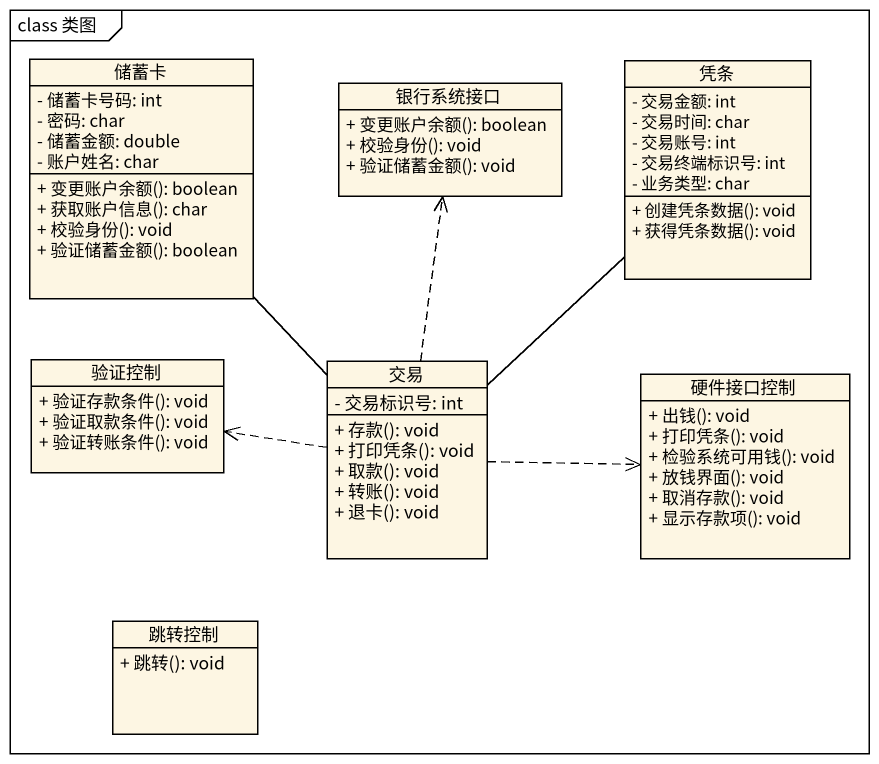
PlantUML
@startuml
mainframe class 类图
hide circle
hide empty members
skinparam classAttributeIconSize 0
class 储蓄卡 {
  - 储蓄卡号码: int
  - 密码: char
  - 储蓄金额: double
  - 账户姓名: char
  + 变更账户余额(): boolean
  + 获取账户信息(): char
  + 校验身份(): void
  + 验证储蓄金额(): boolean
}
class 银行系统接口 {
  + 变更账户余额(): boolean
  + 校验身份(): void
  + 验证储蓄金额(): void
}
class 凭条 {
  - 交易金额: int
  - 交易时间: char
  - 交易账号: int
  - 交易终端标识号: int
  - 业务类型: char
  + 创建凭条数据(): void
  + 获得凭条数据(): void
}
class 验证控制 {
  + 验证存款条件(): void
  + 验证取款条件(): void
  + 验证转账条件(): void
}
class 交易 {
  - 交易标识号: int
  + 存款(): void
  + 打印凭条(): void
  + 取款(): void
  + 转账(): void
  + 退卡(): void
}
class 硬件接口控制 {
  + 出钱(): void
  + 打印凭条(): void
  + 检验系统可用钱(): void
  + 放钱界面(): void
  + 取消存款(): void
  + 显示存款项(): void
}
class 跳转控制 {
  + 跳转(): void
}
储蓄卡 -- 交易
交易 .up.> 银行系统接口
交易 -up- 凭条
交易 .left.> 验证控制
交易 .right.> 硬件接口控制
@enduml
